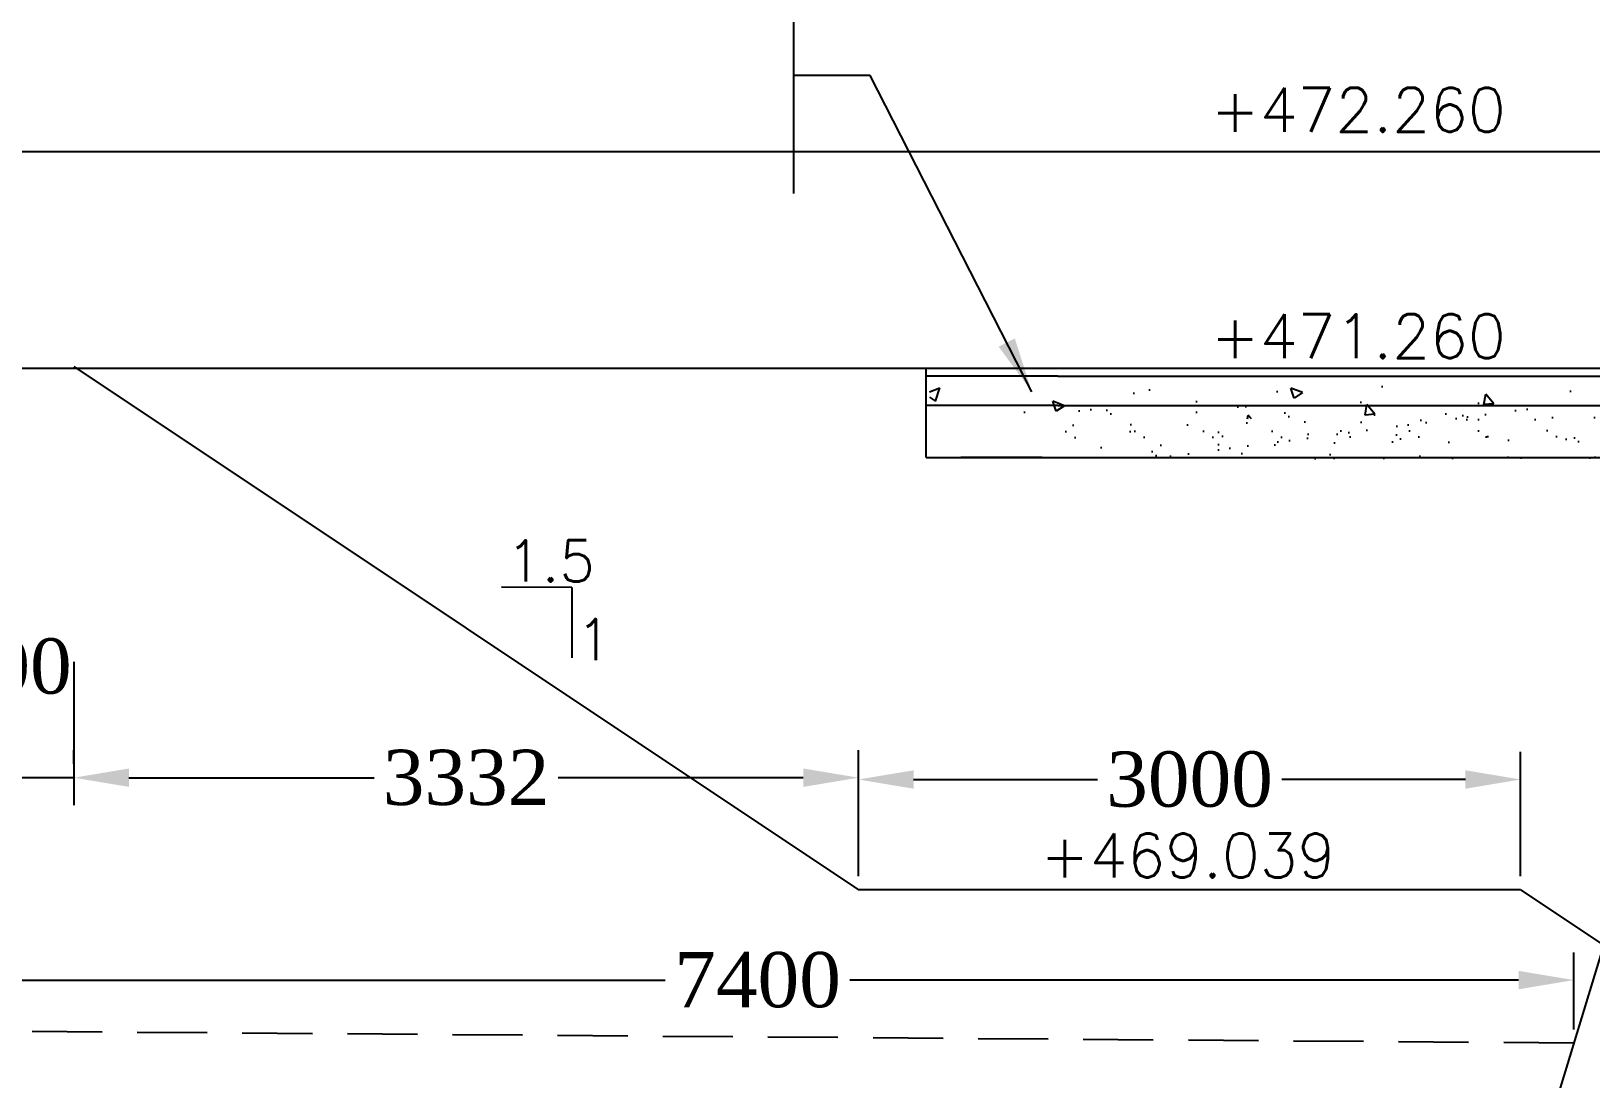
# Model space of a CAD drawing. Header units: millimetres. Extents: x 173 to 1182, y 876 to 1915.
# Drawn here: x 239.6 to 310.2, y 1337.4 to 1384.8 of the extents above; entities that cross this region are included whole.
import ezdxf

# ---------------------------------------------------------------- set-up
doc = ezdxf.new("R2010")
doc.units = ezdxf.units.MM
doc.linetypes.add('HIDDEN', pattern=[9.525, 6.35, -3.175])
doc.styles.add('ROMANS', font='romans')
doc.styles.add('TIMES NEW ROMAN', font='times.ttf')
doc.dimstyles.new('ISO-25', dxfattribs={"dimtxt": 2.5, "dimasz": 2.5, "dimexe": 1.25, "dimexo": 0.625, "dimtad": 0, "dimtih": 1, "dimtoh": 1, "dimlfac": 100, "dimtxsty": 'TIMES NEW ROMAN', "dimcen": 2.5, "dimadec": 0, "dimazin": 0, "dimtfac": 1, "dimtmove": 0, "dimatfit": 3, "dimfxl": 1, "dimarcsym": 0})

# ---------------------------------------------------------------- blocks, each defined once
blk = doc.blocks.new('*D107')
at = {"color": 0, "lineweight": -2, "transparency": 16777216}
for p, q in [((277.053, 1346.543), (277.053, 1352.165)), ((307.053, 1346.543), (307.053, 1352.165)), ((279.553, 1350.915), (287.877, 1350.915)), ((304.553, 1350.915), (296.229, 1350.915))]:
    blk.add_line(p, q, dxfattribs=at)
at = {"color": 0, "transparency": 16777216}
for points in [[(279.553, 1351.332), (279.553, 1350.498), (277.053, 1350.915)], [(304.553, 1351.332), (304.553, 1350.498), (307.053, 1350.915)]]:
    blk.add_solid(points, dxfattribs=at)
at = {"layer": 'Defpoints', "color": 0, "transparency": 16777216}
for p in [(307.053, 1350.915), (277.053, 1345.918), (307.053, 1345.918)]:
    blk.add_point(p, dxfattribs=at)
at = {"color": 0, "transparency": 16777216, "insert": (292.053, 1350.915), "char_height": 2.5, "attachment_point": 5, "style": 'TIMES NEW ROMAN'}
blk.add_mtext('3000', dxfattribs=at)
blk = doc.blocks.new('*D108')
at = {"color": 0, "lineweight": -2, "transparency": 16777216}
for p, q in [((241.502, 1356.249), (241.502, 1349.747)), ((277.053, 1346.543), (277.053, 1352.247)), ((244.002, 1350.997), (255.112, 1350.997)), ((274.553, 1350.997), (263.443, 1350.997))]:
    blk.add_line(p, q, dxfattribs=at)
at = {"color": 0, "transparency": 16777216}
for points in [[(244.002, 1351.413), (244.002, 1350.58), (241.502, 1350.997)], [(274.553, 1351.413), (274.553, 1350.58), (277.053, 1350.997)]]:
    blk.add_solid(points, dxfattribs=at)
at = {"layer": 'Defpoints', "color": 0, "transparency": 16777216}
for p in [(241.502, 1356.874), (277.053, 1350.997), (277.053, 1345.918)]:
    blk.add_point(p, dxfattribs=at)
at = {"color": 0, "transparency": 16777216, "insert": (259.277, 1350.997), "char_height": 2.5, "attachment_point": 5, "style": 'TIMES NEW ROMAN'}
blk.add_mtext('3332', dxfattribs=at)
blk = doc.blocks.new('*D109')
at = {"color": 0, "lineweight": -2, "transparency": 16777216}
for p, q in [((235.502, 1351.622), (235.502, 1352.247)), ((241.502, 1351.622), (241.502, 1352.247)), ((233.002, 1350.997), (230.502, 1350.997)), ((241.502, 1350.997), (235.502, 1350.997)), ((244.002, 1350.997), (246.502, 1350.997))]:
    blk.add_line(p, q, dxfattribs=at)
at = {"color": 0, "transparency": 16777216}
for points in [[(233.002, 1351.413), (233.002, 1350.58), (235.502, 1350.997)], [(244.002, 1351.413), (244.002, 1350.58), (241.502, 1350.997)]]:
    blk.add_solid(points, dxfattribs=at)
at = {"layer": 'Defpoints', "color": 0, "transparency": 16777216}
for p in [(235.502, 1350.997), (235.502, 1350.997), (241.502, 1350.997)]:
    blk.add_point(p, dxfattribs=at)
at = {"color": 0, "transparency": 16777216, "insert": (238.576, 1356.034), "char_height": 2.5, "attachment_point": 5, "style": 'TIMES NEW ROMAN'}
blk.add_mtext('600', dxfattribs=at)
blk = doc.blocks.new('*D138')
at = {"color": 0, "lineweight": -2, "transparency": 16777216}
for p, q in [((235.502, 1340.153), (235.502, 1343.081)), ((309.46, 1339.599), (309.46, 1343.081)), ((238.002, 1341.831), (268.299, 1341.831)), ((306.96, 1341.831), (276.663, 1341.831))]:
    blk.add_line(p, q, dxfattribs=at)
at = {"color": 0, "transparency": 16777216}
for points in [[(238.002, 1342.248), (238.002, 1341.414), (235.502, 1341.831)], [(306.96, 1342.248), (306.96, 1341.414), (309.46, 1341.831)]]:
    blk.add_solid(points, dxfattribs=at)
at = {"layer": 'Defpoints', "color": 0, "transparency": 16777216}
for p in [(235.502, 1341.831), (235.502, 1339.528), (309.46, 1338.974)]:
    blk.add_point(p, dxfattribs=at)
at = {"color": 0, "transparency": 16777216, "insert": (272.481, 1341.831), "char_height": 2.5, "attachment_point": 5, "style": 'TIMES NEW ROMAN'}
blk.add_mtext('7400', dxfattribs=at)

msp = doc.modelspace()

# ---------------------------------------------------------------- hatches: boundary and pattern name
h = msp.add_hatch()
h.set_pattern_fill('AR-CONC', color=256, style=0)
h.set_pattern_definition([(50, (140.7314, 562.0006), (7.1726, -0.62752), [0.75, -8.25]), (355, (140.7314, 562.001), (-1.387513, 7.52192), [0.6, -6.6]), (100.4514, (141.329, 561.948), (5.785094, 6.894395), [0.6374, -7.01142]), (46.1842, (140.731, 564.001), (10.67241, -1.65519), [1.125, -12.375]), (96.6356, (141.621, 563.863), (9.34663, 9.74118), [0.9561, -10.51713]), (351.1842, (140.731, 564.001), (9.34662, 9.74119), [0.9, -9.9]), (21, (141.7314, 563.5006), (5.96907, -4.02619), [0.75, -8.25]), (326, (141.7314, 563.501), (2.43315, 7.2515), [0.6, -6.6]), (71.4514, (142.229, 563.165), (8.402226, 3.225305), [0.6374, -7.01142]), (37.5, (140.7314, 562.0006), (0.1215986, 3.3289385), [0, -6.52, 0, -6.7, 0, -6.625]), (7.5, (140.7314, 562.0006), (2.630695, 3.944117), [0, -3.82, 0, -6.37, 0, -2.525]), (327.5, (138.5014, 562.0006), (5.338224, -0.225549), [0, -2.5, 0, -7.8, 0, -10.35]), (317.5, (137.5014, 562.0006), (5.831862, 1.00105), [0, -3.25, 0, -5.18, 0, -7.35])])
h.paths.add_polyline_path([(284.69966, 1368.7374), (280.26357, 1368.7374), (280.26357, 1367.4315), (284.69966, 1367.4315)])
h = msp.add_hatch()
h.set_pattern_fill('AR-CONC', color=256, scale=0.75, style=0)
h.set_pattern_definition([(130, (762.779, 947.223), (-5.37945, -0.47064), [0.5625, -6.1875]), (185, (762.779, 947.223), (1.040635, 5.64144), [0.45, -4.95]), (79.5486, (762.3307, 947.1837), (-4.33882, 5.170797), [0.47805, -5.258566]), (133.8158, (762.779, 948.723), (-8.00431, -1.24139), [0.84375, -9.28125]), (83.3644, (762.112, 948.6195), (-7.00997, 7.30588), [0.71708, -7.88785]), (188.8158, (762.779, 948.723), (-7.00996, 7.30589), [0.675, -7.425]), (159, (762.029, 948.348), (-4.476803, -3.019642), [0.5625, -6.1875]), (214, (762.029, 948.348), (-1.824865, 5.438625), [0.45, -4.95]), (108.5486, (761.656, 948.0963), (-6.30167, 2.41898), [0.47805, -5.258566]), (142.5, (762.779, 947.223), (-0.091199, 2.496704), [0, -4.89, 0, -5.025, 0, -4.96875]), (172.5, (762.779, 947.223), (-1.973022, 2.958088), [0, -2.865, 0, -4.7775, 0, -1.89375]), (212.5, (764.4515, 947.223), (-4.003668, -0.1691615), [0, -1.875, 0, -5.85, 0, -7.7625]), (222.5, (765.2015, 947.223), (-4.373896, 0.750787), [0, -2.4375, 0, -3.885, 0, -5.5125])])
h.paths.add_polyline_path([(304.58433, 1367.25172), (302.33433, 1368.75172), (316.58433, 1368.75172), (316.58433, 1367.25172)])
h.paths.add_polyline_path([(302.33433, 1368.75172), (304.58433, 1367.25172), (281.58433, 1367.25172), (281.58433, 1368.75172)])
h = msp.add_hatch()
h.set_pattern_fill('AR-SAND', color=256, style=0)
h.set_pattern_definition([(37.5, (-42.915, 604.3813), (-0.0629934, 1.9268238), [0, -1.52, 0, -1.7, 0, -1.625]), (7.5, (-42.915, 604.3813), (1.769777, 2.822146), [0, -0.82, 0, -1.37, 0, -0.525]), (327.5, (-44.145, 604.3813), (3.114142, 0.005659), [0, -0.5, 0, -1.8, 0, -2.35]), (317.5, (-44.145, 604.3813), (3.006127, 0.8776756), [0, -0.25, 0, -1.18, 0, -1.35])])
h.paths.add_polyline_path([(315.86265, 1365.45494), (315.87755, 1367.70494), (286.38832, 1367.70494), (286.38832, 1366.87225), (286.38832, 1365.45494)])

# ---------------------------------------------------------------- linework, layer by layer
for p, q in [((274.1075, 1403.47998), (274.1075, 1377.45578)), ((235.50203, 1379.35848), (315.60904, 1379.35848)), ((185.86016, 1369.54884), (321.00385, 1369.54884)), ((241.50203, 1369.61872), (277.05295, 1345.91811)), ((280.11729, 1365.49081), (280.11729, 1369.54884)), ((286.08433, 1369.17437), (280.11729, 1369.17437)), ((286.08433, 1369.17437), (315.60904, 1369.17437)), ((286.08433, 1367.8582), (280.11729, 1367.8582)), ((286.08433, 1367.8582), (315.60904, 1367.8582)), ((280.11729, 1365.49081), (315.6759, 1365.49081)), ((285.37408, 1365.49081), (281.69067, 1365.49081)), ((315.58433, 1359.11954), (301.58433, 1313.06954)), ((307.05295, 1345.91811), (277.05295, 1345.91811)), ((307.05295, 1345.91811), (391.05295, 1289.91811))]:
    msp.add_line(p, q)
at = {"linetype": 'HIDDEN', "ltscale": 0.5}
for p, q in [((264.06002, 1359.60508), (259.48133, 1359.64073)), ((264.06002, 1359.60508), (264.06002, 1355.00621)), ((309.4598, 1338.97423), (235.50203, 1339.52811))]:
    msp.add_line(p, q, dxfattribs=at)

# ---------------------------------------------------------------- texts
at = {"style": 'ROMANS'}
for s, p in [('+472.260', (293.00522, 1380.23867)), ('+471.260', (293.00522, 1369.98849)), ('+469.039', (285.29186, 1346.47321))]:
    msp.add_text(s, height=2, dxfattribs=at).set_placement(p)
at = {"linetype": 'HIDDEN', "ltscale": 0.5, "style": 'ROMANS'}
for s, p in [('1.5', (261.09424, 1359.87482)), ('1', (264.26573, 1356.31276))]:
    msp.add_text(s, height=1.875, dxfattribs=at).set_placement(p)

# ---------------------------------------------------------------- dimensions: what is measured, and where the dimension line sits
dim = msp.add_linear_dim(base=(235.50203, 1350.99658), p1=(241.50203, 1350.99658), p2=(235.50203, 1350.99658), dimstyle='ISO-25', override={"dimtmove": 2})
dim.commit()
dim.dimension.update_dxf_attribs({"geometry": '*D109', "text_midpoint": (238.57615, 1356.03402), "dimtype": 160})
for base, p1, p2, text, picture, middle in [((277.05295, 1350.99658), (241.50203, 1356.87359), (277.05295, 1345.91811), '3332', '*D108', (259.27749, 1350.99658)), ((235.50203, 1341.83106), (309.4598, 1338.97423), (235.50203, 1339.52811), '7400', '*D138', (272.48092, 1341.83106))]:
    dim = msp.add_linear_dim(base=base, p1=p1, p2=p2, text=text, dimstyle='ISO-25')
    dim.commit()
    dim.dimension.update_dxf_attribs({"geometry": picture, "text_midpoint": middle})
dim = msp.add_linear_dim(base=(307.05295, 1350.91505), p1=(277.05295, 1345.91811), p2=(307.05295, 1345.91811), dimstyle='ISO-25')
dim.commit()
dim.dimension.update_dxf_attribs({"geometry": '*D107', "text_midpoint": (292.05295, 1350.91505)})

# ---------------------------------------------------------------- leaders
msp.add_leader([(284.90621, 1368.47787), (277.58372, 1382.79967), (274.1075, 1382.79967)], dimstyle='ISO-25', override={"dimgap": 0.625, "dimtad": 0})

doc.saveas('drawing.dxf')
